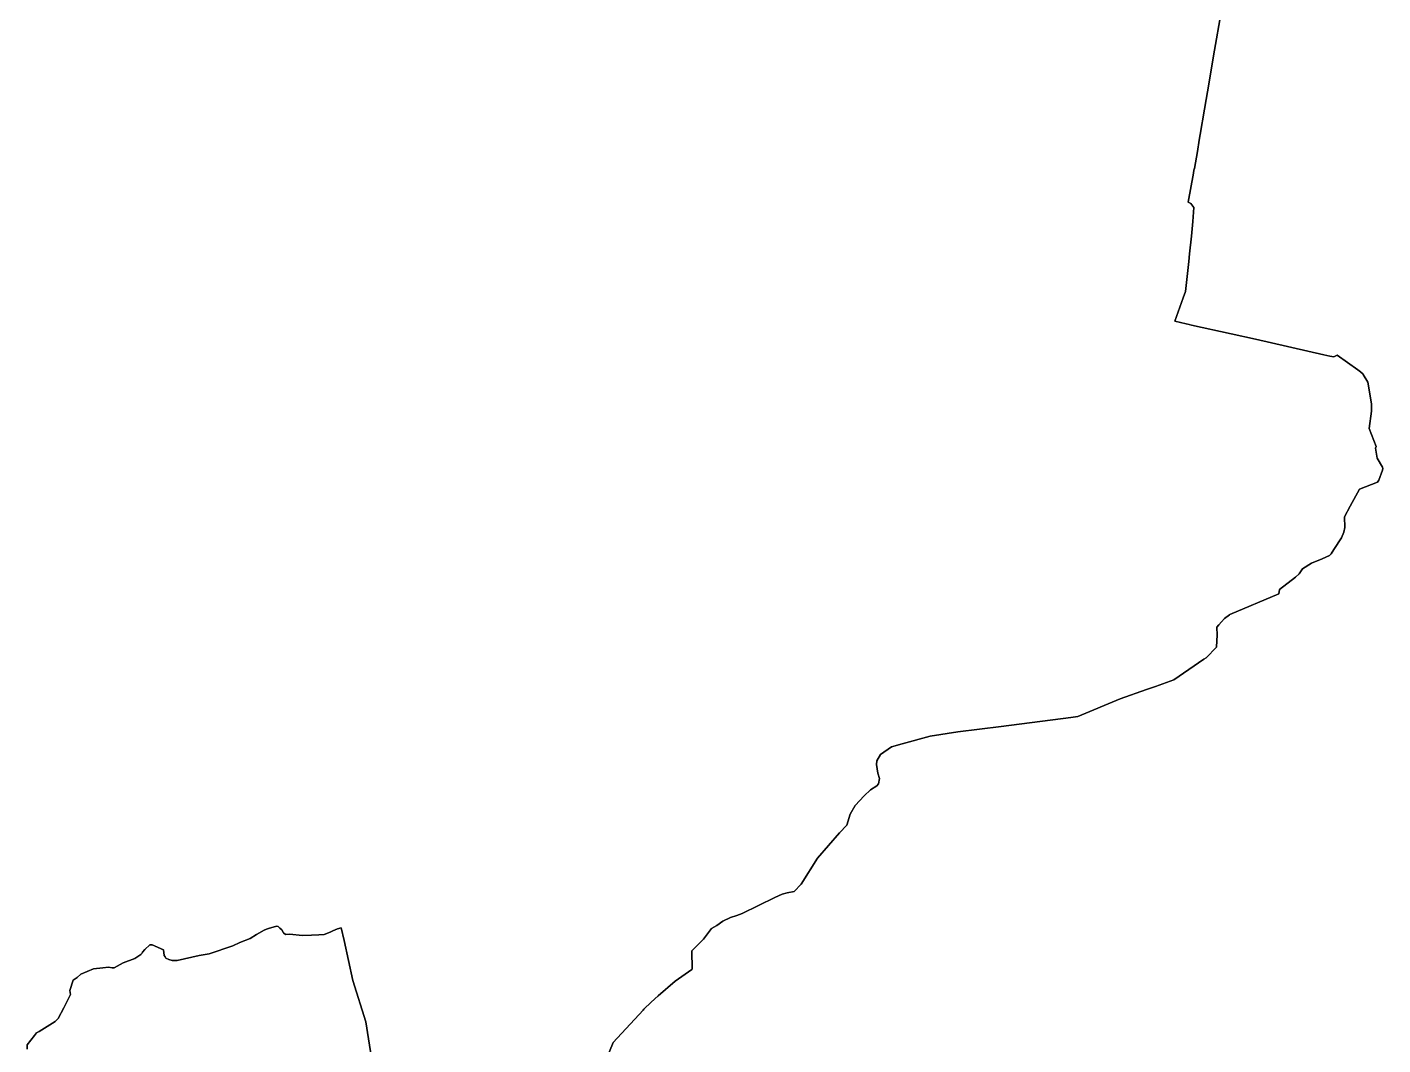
# Model space of a CAD drawing. Header units: inches. Extents: x 130170 to 284068, y 377793 to 804530.
# Drawn here: x 189660 to 191177, y 670489 to 671628 of the extents above; entities that cross this region are included whole.
import ezdxf

# ---------------------------------------------------------------- set-up
doc = ezdxf.new("R2010")
doc.units = ezdxf.units.IN
doc.header["$MEASUREMENT"] = 0
doc.layers.add('muni_il', color=7, linetype='Continuous')

msp = doc.modelspace()

# ---------------------------------------------------------------- linework, layer by layer
at = {"layer": 'muni_il'}
for points in [[(190295.9, 670443.6), (190316, 670492.1), (190349.5, 670528.3), (190350.3, 670529.1), (190358.2, 670537.2), (190366.3, 670544), (190385.2, 670560.7), (190403.9, 670573.6), (190404.3, 670573.8), (190404, 670594.4), (190416.7, 670607.6), (190425.7, 670619.6), (190431.7, 670622.9), (190438.4, 670627.5), (190447, 670631.6), (190454.3, 670634.1), (190460.1, 670636.4), (190496.8, 670654.1), (190504.9, 670657.7), (190510.5, 670659.4), (190518.1, 670660.8), (190526, 670668.9), (190544.3, 670698.2), (190569, 670726.6), (190577.3, 670734.9), (190580.8, 670747.2), (190586.5, 670757.1), (190596.6, 670767.9), (190603.5, 670774.4), (190610.7, 670779.1), (190612.7, 670781.4), (190613.6, 670787.4), (190611.8, 670793.4), (190610.2, 670803.1), (190610.8, 670807.1), (190615, 670814.2), (190627.1, 670822.6), (190638.9, 670826.2), (190670.3, 670834.6), (190701.2, 670839.5), (190749.8, 670845.4), (190827.9, 670855.5), (190835.7, 670856.5), (190883.1, 670876.2), (190912.3, 670886.9), (190922.4, 670890.2), (190943, 670897.8), (190976.4, 670920.9), (190979.2, 670922.2), (190990.5, 670934.3), (190991.6, 670948.1), (190990.9, 670956), (190990.9, 670956.4), (190993.2, 670959.2), (190996.3, 670962.6), (190999.8, 670966.4), (191005.3, 670970.5), (191005.6, 670970.7), (191060.5, 670993.7), (191061.1, 670998.5), (191078.9, 671012.6), (191083.2, 671016.2), (191086.7, 671021.8), (191096.8, 671028.1), (191108.7, 671032.9), (191116.9, 671036.8), (191118.9, 671038.4), (191122.1, 671043.4), (191130.4, 671056.3), (191133.2, 671062.9), (191134.1, 671068.2), (191133.7, 671079.8), (191140.2, 671092), (191150.5, 671110.9), (191170.7, 671118.9), (191172.3, 671120.8), (191176.3, 671132.3), (191176.8, 671134.1), (191176.4, 671135.6), (191170.5, 671145.6), (191168.7, 671156.8), (191169.1, 671158.8), (191161.5, 671178.9), (191164.2, 671198.1), (191164.1, 671206.5), (191160.1, 671230.4), (191154.9, 671239.2), (191154.6, 671239.7), (191154.6, 671239.7), (191151.7, 671242.2), (191148.9, 671244.2), (191125.5, 671260.8), (191122, 671259), (191117.6, 671259.6), (191110.7, 671261.1), (191034.2, 671278.5), (191007.2, 671284.5), (190962.9, 671294.5), (190960.1, 671295.1), (190956.8, 671295.9), (190944.1, 671298.7), (190953.3, 671324.8), (190956, 671332.1), (190959.7, 671365.5), (190960.4, 671374.2), (190962.6, 671393.8), (190964.2, 671410.2), (190965.4, 671426), (190961.8, 671430.5), (190958.9, 671431.9), (190964.9, 671464.5), (190965, 671465.1), (190965.8, 671469.1), (190965.9, 671469.3), (190965.9, 671469.5), (190969.3, 671488.6), (190971.4, 671501.1), (190972.5, 671507.5), (190977.4, 671536.1), (190982.4, 671566), (190982.5, 671566.2), (190987.5, 671595.6), (190996.7, 671648.7)], [(190996.7, 671648.7), (190987.5, 671595.6), (190982.5, 671566.2), (190982.4, 671566), (190977.4, 671536.1), (190972.5, 671507.5), (190971.4, 671501.1), (190969.3, 671488.6), (190965.9, 671469.5), (190965.9, 671469.3), (190965.8, 671469.1), (190965, 671465.1), (190964.9, 671464.5), (190958.9, 671431.9), (190961.8, 671430.5), (190965.4, 671426), (190964.2, 671410.2), (190962.6, 671393.8), (190960.4, 671374.2), (190959.7, 671365.5), (190956, 671332.1), (190953.3, 671324.8), (190944.1, 671298.7), (190956.8, 671295.9), (190960.1, 671295.1), (190962.9, 671294.5), (191007.2, 671284.5), (191034.2, 671278.5), (191110.7, 671261.1), (191117.6, 671259.6), (191122, 671259), (191125.5, 671260.8), (191148.9, 671244.2), (191151.7, 671242.2), (191154.6, 671239.7), (191154.6, 671239.7), (191154.9, 671239.2), (191160.1, 671230.4), (191164.1, 671206.5), (191164.2, 671198.1), (191161.5, 671178.9), (191169.1, 671158.8), (191168.7, 671156.8), (191170.5, 671145.6), (191176.4, 671135.6), (191176.8, 671134.1), (191176.3, 671132.3), (191172.3, 671120.8), (191170.7, 671118.9), (191150.5, 671110.9), (191140.2, 671092), (191133.7, 671079.8), (191134.1, 671068.2), (191133.2, 671062.9), (191130.4, 671056.3), (191122.1, 671043.4), (191118.9, 671038.4), (191116.9, 671036.8), (191108.7, 671032.9), (191096.8, 671028.1), (191086.7, 671021.8), (191083.2, 671016.2), (191078.9, 671012.6), (191061.1, 670998.5), (191060.5, 670993.7), (191005.6, 670970.7), (191005.3, 670970.5), (190999.8, 670966.4), (190996.3, 670962.6), (190993.2, 670959.2), (190990.9, 670956.4), (190990.9, 670956), (190991.6, 670948.1), (190990.5, 670934.3), (190979.2, 670922.2), (190976.4, 670920.9), (190943, 670897.8), (190922.4, 670890.2), (190912.3, 670886.9), (190883.1, 670876.2), (190835.7, 670856.5), (190827.9, 670855.5), (190749.8, 670845.4), (190701.2, 670839.5), (190670.3, 670834.6), (190638.9, 670826.2), (190627.1, 670822.6), (190615, 670814.2), (190610.8, 670807.1), (190610.2, 670803.1), (190611.8, 670793.4), (190613.6, 670787.4), (190612.7, 670781.4), (190610.7, 670779.1), (190603.5, 670774.4), (190596.6, 670767.9), (190586.5, 670757.1), (190580.8, 670747.2), (190577.3, 670734.9), (190569, 670726.6), (190544.3, 670698.2), (190526, 670668.9), (190518.1, 670660.8), (190510.5, 670659.4), (190504.9, 670657.7), (190496.8, 670654.1), (190460.1, 670636.4), (190454.3, 670634.1), (190447, 670631.6), (190438.4, 670627.5), (190431.7, 670622.9), (190425.7, 670619.6), (190416.7, 670607.6), (190404, 670594.4), (190404.3, 670573.8), (190403.9, 670573.6), (190385.2, 670560.7), (190366.3, 670544), (190358.2, 670537.2), (190350.3, 670529.1), (190349.5, 670528.3), (190316, 670492.1), (190295.9, 670443.6)], [(189660.3, 670484.4), (189660.3, 670489.4), (189668.5, 670499.9), (189670.8, 670502.6), (189673.6, 670504.4), (189691.6, 670515.3), (189695, 670518.7), (189701.4, 670530.7), (189708.8, 670545.7), (189708, 670550.3), (189711.8, 670561.6), (189716.2, 670564.6), (189720.5, 670568.5), (189734.5, 670574.5), (189745, 670575.3), (189751.5, 670576.3), (189755.3, 670575.3), (189757.6, 670575.4), (189767.7, 670581), (189780.9, 670586), (189787.5, 670590.3), (189788.5, 670591.4), (189789.5, 670593.1), (189791.9, 670596.1), (189797.7, 670601.3), (189800.2, 670601.3), (189812.9, 670595.7), (189813.5, 670589.4), (189814.6, 670587.6), (189815.4, 670586.4), (189818.9, 670584.7), (189822.7, 670583.6), (189828, 670583.8), (189852.8, 670589.1), (189863.8, 670591.1), (189890.4, 670600.1), (189898.2, 670603.9), (189909.8, 670608.4), (189917, 670612.6), (189925.5, 670617.7), (189927.9, 670618.6), (189930.2, 670619.3), (189939.3, 670621.9), (189941.2, 670621.6), (189943.1, 670619.9), (189945.2, 670618), (189947.2, 670614.5), (189949.4, 670612.6), (189954.1, 670613.2), (189967.9, 670611.6), (189978.3, 670611.9), (189986.6, 670612.4), (189992.5, 670612.9), (189999.4, 670615.5), (190002.2, 670616.8), (190007.4, 670619.1), (190011.4, 670620.1), (190014.9, 670605.9), (190024.8, 670561.4), (190039, 670515.2), (190046.2, 670469.8)], [(190046.2, 670469.8), (190039, 670515.2), (190024.8, 670561.4), (190014.9, 670605.9), (190011.4, 670620.1), (190007.4, 670619.1), (190002.2, 670616.8), (189999.4, 670615.5), (189992.5, 670612.9), (189986.6, 670612.4), (189978.3, 670611.9), (189967.9, 670611.6), (189954.1, 670613.2), (189949.4, 670612.6), (189947.2, 670614.5), (189945.2, 670618), (189943.1, 670619.9), (189941.2, 670621.6), (189939.3, 670621.9), (189930.2, 670619.3), (189927.9, 670618.6), (189925.5, 670617.7), (189917, 670612.6), (189909.8, 670608.4), (189898.2, 670603.9), (189890.4, 670600.1), (189863.8, 670591.1), (189852.8, 670589.1), (189828, 670583.8), (189822.7, 670583.6), (189818.9, 670584.7), (189815.4, 670586.4), (189814.6, 670587.6), (189813.5, 670589.4), (189812.9, 670595.7), (189800.2, 670601.3), (189797.7, 670601.3), (189791.9, 670596.1), (189789.5, 670593.1), (189788.5, 670591.4), (189787.5, 670590.3), (189780.9, 670586), (189767.7, 670581), (189757.6, 670575.4), (189755.3, 670575.3), (189751.5, 670576.3), (189745, 670575.3), (189734.5, 670574.5), (189720.5, 670568.5), (189716.2, 670564.6), (189711.8, 670561.6), (189708, 670550.3), (189708.8, 670545.7), (189701.4, 670530.7), (189695, 670518.7), (189691.6, 670515.3), (189673.6, 670504.4), (189670.8, 670502.6), (189668.5, 670499.9), (189660.3, 670489.4), (189660.3, 670484.4)]]:
    msp.add_lwpolyline(points, dxfattribs=at)

doc.saveas('drawing.dxf')
